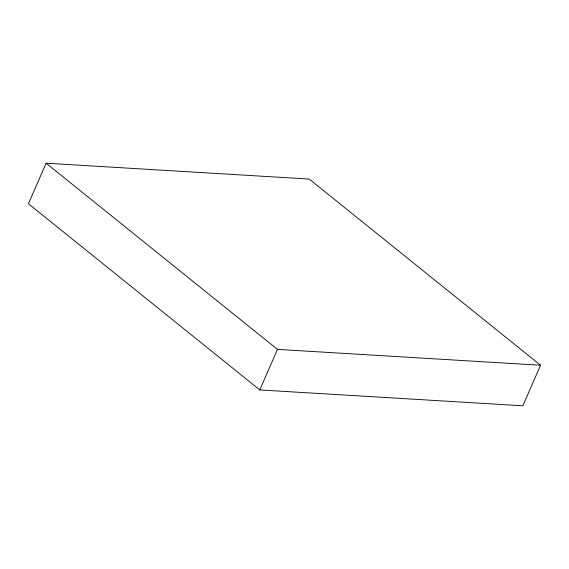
<?xml version="1.0" encoding="UTF-8"?>
<svg xmlns="http://www.w3.org/2000/svg" width="569" height="569" viewBox="0 0 569 569"><rect width="100%" height="100%" fill="white"/><g stroke="black" fill="none" stroke-linecap="round" stroke-linejoin="round"><path stroke-width="0.85" d="M46.117 163.211L28.45 203.759L259.777 389.936L522.883 405.789L540.55 365.241L309.223 179.064L46.117 163.211L277.444 349.387L540.55 365.241M259.777 389.936L277.444 349.387"/></g></svg>
